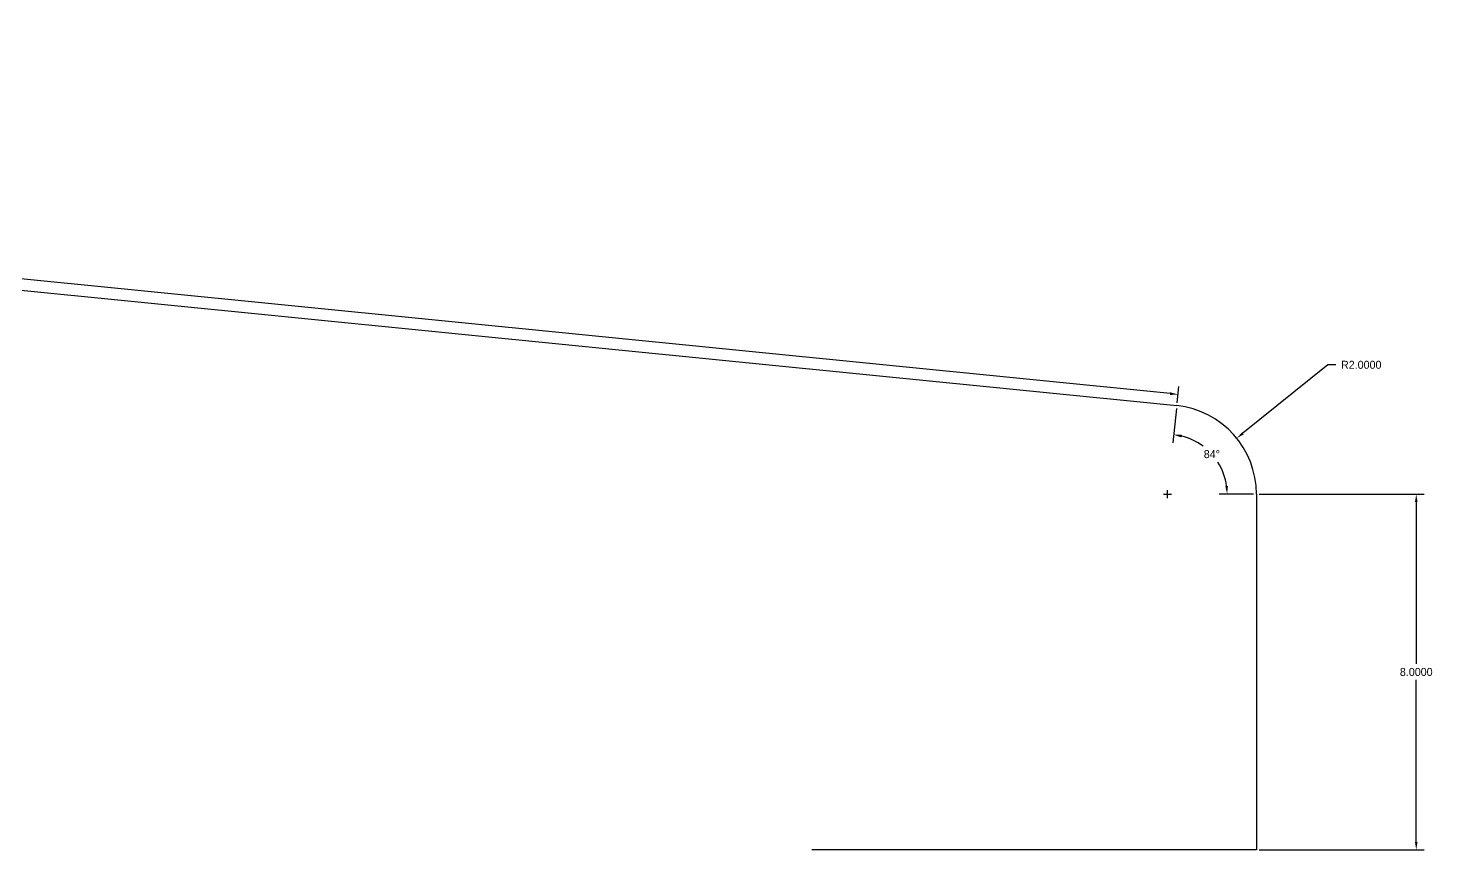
# Model space of a CAD drawing. Extents: x -16 to 223, y 168 to 377.
# Drawn here: x 124.11 to 155.69, y 167.88 to 186.36 of the extents above; entities that cross this region are included whole.
import ezdxf

# ---------------------------------------------------------------- set-up
doc = ezdxf.new("R2010")
doc.units = 0
doc.header["$MEASUREMENT"] = 0
doc.dimstyles.get("Standard").update_dxf_attribs({"dimtxt": 0.18, "dimasz": 0.18, "dimexe": 0.18, "dimexo": 0.0625, "dimgap": 0.09, "dimtad": 0, "dimtih": 1, "dimtoh": 1, "dimdec": 4, "dimzin": 0, "dimdsep": 46, "dimtxsty": 'Standard', "dimcen": 0.09, "dimadec": 0, "dimazin": 0, "dimtfac": 1, "dimtdec": 4, "dimtofl": 0, "dimtmove": 0, "dimatfit": 3, "dimfxl": 1, "dimtolj": 1, "dimtzin": 0, "dimarcsym": 0})

# ---------------------------------------------------------------- blocks, each defined once
blk = doc.blocks.new('*D16')
at = {"color": 0, "linetype": 'Continuous', "lineweight": -2, "transparency": 16777216}
for p, q in [((149.931, 177.807), (149.849, 177.036)), ((151.664, 175.881), (150.888, 175.881))]:
    blk.add_line(p, q, dxfattribs=at)
for start, end in [(53.4087, 76.2392), (7.6951, 32.3101)]:
    blk.add_arc((149.727, 175.881), 1.341, start, end, dxfattribs=at)
at = {"color": 0, "linetype": 'Continuous', "transparency": 16777216}
for points in [[(150.04, 177.154), (150.051, 177.213), (149.868, 177.215)], [(151.086, 176.062), (151.026, 176.058), (151.068, 175.881)]]:
    blk.add_solid(points, dxfattribs=at)
at = {"layer": 'Defpoints', "color": 0, "linetype": 'Continuous', "transparency": 16777216}
for p in [(149.938, 177.87), (150.911, 176.51), (149.727, 175.881), (151.727, 175.881)]:
    blk.add_point(p, dxfattribs=at)
at = {"color": 0, "linetype": 'Continuous', "transparency": 16777216, "insert": (150.724, 176.778), "char_height": 0.18, "attachment_point": 5}
blk.add_mtext('\\A1;84°', dxfattribs=at)
blk = doc.blocks.new('*D19')
at = {"color": 0, "linetype": 'Continuous', "lineweight": -2, "transparency": 16777216}
for p, q in [((153.333, 178.787), (151.424, 177.249)), ((153.513, 178.787), (153.333, 178.787)), ((149.727, 175.791), (149.727, 175.971)), ((149.637, 175.881), (149.817, 175.881))]:
    blk.add_line(p, q, dxfattribs=at)
at = {"color": 0, "linetype": 'Continuous', "transparency": 16777216}
blk.add_solid([(151.405, 177.272), (151.443, 177.225), (151.284, 177.136)], dxfattribs=at)
at = {"layer": 'Defpoints', "color": 0, "linetype": 'Continuous', "transparency": 16777216}
for p in [(151.284, 177.136), (149.727, 175.881)]:
    blk.add_point(p, dxfattribs=at)
at = {"color": 0, "linetype": 'Continuous', "transparency": 16777216, "insert": (154.083, 178.787), "char_height": 0.18, "attachment_point": 5}
blk.add_mtext('\\A1;R2.0000', dxfattribs=at)
blk = doc.blocks.new('*D23')
at = {"color": 0, "linetype": 'Continuous', "lineweight": -2, "transparency": 16777216}
for p, q in [((151.789, 175.881), (155.5, 175.881)), ((155.32, 175.701), (155.32, 172.061)), ((155.32, 168.061), (155.32, 171.701)), ((151.789, 167.881), (155.5, 167.881))]:
    blk.add_line(p, q, dxfattribs=at)
at = {"color": 0, "linetype": 'Continuous', "transparency": 16777216}
for points in [[(155.29, 175.701), (155.35, 175.701), (155.32, 175.881)], [(155.29, 168.061), (155.35, 168.061), (155.32, 167.881)]]:
    blk.add_solid(points, dxfattribs=at)
at = {"layer": 'Defpoints', "color": 0, "linetype": 'Continuous', "transparency": 16777216}
for p in [(151.727, 175.881), (151.727, 167.881), (155.32, 167.881)]:
    blk.add_point(p, dxfattribs=at)
at = {"color": 0, "linetype": 'Continuous', "transparency": 16777216, "insert": (155.32, 171.881), "char_height": 0.18, "attachment_point": 5}
blk.add_mtext('\\A1;8.0000', dxfattribs=at)
blk = doc.blocks.new('*D27')
at = {"color": 0, "linetype": 'Continuous', "lineweight": -2, "transparency": 16777216}
for p, q in [((69.311, 185.989), (69.348, 186.358)), ((69.509, 186.161), (109.061, 182.209)), ((149.784, 178.139), (110.231, 182.092)), ((149.944, 177.932), (149.981, 178.3))]:
    blk.add_line(p, q, dxfattribs=at)
at = {"color": 0, "linetype": 'Continuous', "transparency": 16777216}
for points in [[(69.512, 186.191), (69.506, 186.131), (69.33, 186.179)], [(149.787, 178.169), (149.781, 178.109), (149.963, 178.121)]]:
    blk.add_solid(points, dxfattribs=at)
at = {"layer": 'Defpoints', "color": 0, "linetype": 'Continuous', "transparency": 16777216}
for p in [(69.305, 185.927), (149.938, 177.87), (149.963, 178.121)]:
    blk.add_point(p, dxfattribs=at)
at = {"color": 0, "linetype": 'Continuous', "transparency": 16777216, "insert": (109.646, 182.15), "char_height": 0.18, "attachment_point": 5}
blk.add_mtext('\\A1;81.0348', dxfattribs=at)

msp = doc.modelspace()

# ---------------------------------------------------------------- linework, layer by layer
at = {"linetype": 'Continuous'}
for p, q in [((69.30472, 185.92722), (149.93793, 177.86962)), ((151.72659, 175.88082), (151.72659, 167.88082)), ((151.72659, 167.88082), (141.72659, 167.88082))]:
    msp.add_line(p, q, dxfattribs=at)
msp.add_arc((149.72659, 175.88082), 2, 0, 83.934257, dxfattribs=at)

# ---------------------------------------------------------------- dimensions: what is measured, and where the dimension line sits
dim = msp.add_aligned_dim(p1=(69.30472, 185.92722), p2=(149.93793, 177.86962), distance=0.25296, dimstyle='Standard', dxfattribs=at)
dim.commit()
dim.dimension.update_dxf_attribs({"geometry": '*D27', "text_midpoint": (109.64648, 182.15013)})
dim = msp.add_radius_dim(center=(149.72659, 175.88082), mpoint=(151.28378, 177.13588), dimstyle='Standard', dxfattribs=at)
dim.commit()
dim.dimension.update_dxf_attribs({"geometry": '*D19', "text_midpoint": (154.08251, 178.78711), "dimtype": 164})
dim = msp.add_angular_dim_3p(base=(150.91108, 176.51004), center=(149.72659, 175.88082), p1=(151.72659, 175.88082), p2=(149.93793, 177.86962), dimstyle='Standard', dxfattribs=at)
dim.commit()
dim.dimension.update_dxf_attribs({"geometry": '*D16', "text_midpoint": (150.72385, 176.77771)})
dim = msp.add_linear_dim(base=(155.31959, 167.88082), p1=(151.72659, 175.88082), p2=(151.72659, 167.88082), angle=90, dimstyle='Standard', dxfattribs=at)
dim.commit()
dim.dimension.update_dxf_attribs({"geometry": '*D23', "text_midpoint": (155.31959, 171.88082)})

doc.saveas('drawing.dxf')
